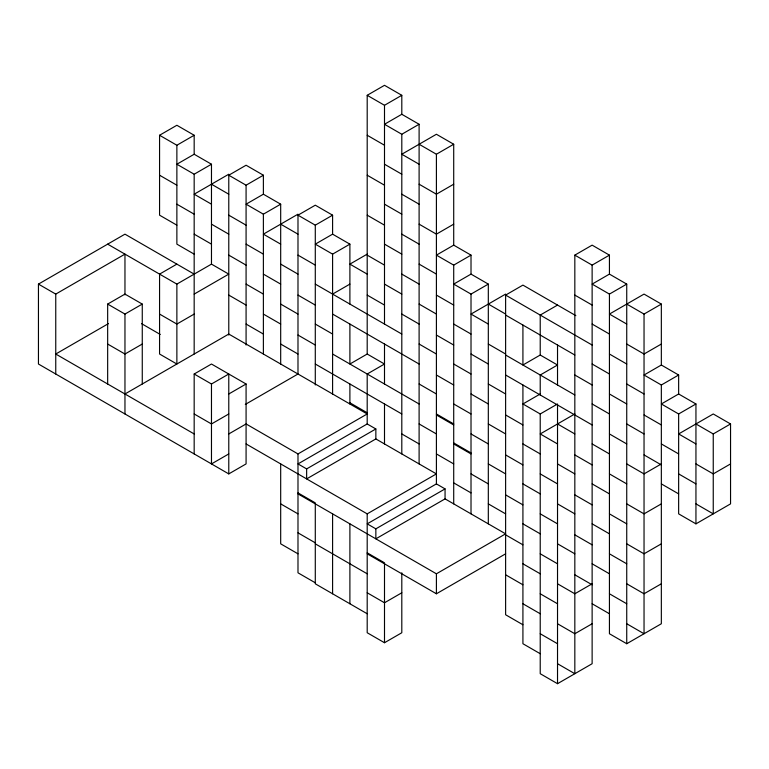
<?xml version="1.0" encoding="UTF-8"?>
<svg xmlns="http://www.w3.org/2000/svg" width="769" height="769" viewBox="0 0 769 769"><rect width="100%" height="100%" fill="white"/><g stroke="black" fill="none" stroke-linecap="round" stroke-linejoin="round"><path stroke-width="1.15" d="M176.87 225.163L159.567 215.176L159.567 135.257L176.87 125.27L194.173 135.257L194.173 154.242L176.87 164.23L194.173 174.217L211.475 164.23L211.475 264.123L228.778 274.12L194.173 294.094M159.567 135.257L176.87 145.254L194.173 135.257M194.173 453.931L194.173 374.013L211.475 364.025L246.08 384L246.08 463.918L228.778 473.906L38.45 364.025L38.45 284.107L124.963 234.161L194.173 274.12M228.778 174.217L194.173 194.201L211.475 204.189M228.778 335.053L228.778 175.217L246.08 165.229L263.382 175.217L263.382 194.201L246.08 204.189L263.382 214.176L280.685 204.189L280.685 364.025M349.895 324.066L349.895 364.025L367.197 354.028L367.197 95.298L384.5 85.311L401.803 95.298L401.803 114.283L384.5 124.27L401.803 134.258L419.105 124.27L419.105 463.918M38.45 284.107L55.753 294.094L124.963 254.135L124.963 294.892M228.778 175.217L246.08 185.204L263.382 175.217M367.197 95.298L384.5 105.286L401.803 95.298M107.66 384L107.66 304.082L124.963 294.094L142.265 304.082L142.265 384M176.87 264.123L159.567 274.12L159.567 354.028L176.87 364.025L176.87 284.107L107.66 244.148M108.439 323.614L55.753 354.028L194.173 433.947M107.66 304.082L124.963 314.069L142.265 304.082M176.87 284.107L211.475 264.123M297.988 214.176L263.382 234.161L280.685 244.148M245.301 404.427L297.988 374.013L297.988 215.176L315.29 205.188L332.593 215.176L332.593 234.161L315.29 244.148L332.593 254.135L349.895 244.148L349.895 304.082M419.105 144.245L436.408 154.242L453.71 144.245L453.71 245.148L436.408 255.135L453.71 265.122L471.013 255.135L471.013 274.11L453.71 284.107L471.013 294.094L488.315 284.107L488.315 523.852M297.988 215.176L315.29 225.163L332.593 215.176M142.265 344.041L124.963 354.028L107.66 344.041M194.173 314.079L176.87 324.066L159.567 314.079M453.71 184.204L436.408 194.201L419.105 184.204M124.963 393.988L228.778 334.054L367.197 413.972L297.988 453.931L246.08 423.959L228.778 433.947M367.197 254.135L349.895 264.123L367.197 274.12M332.593 294.094L349.895 284.107M453.71 224.163L436.408 234.161L419.105 224.163M194.173 374.013L211.475 384L228.778 374.013L228.778 473.906M228.778 393.988L246.08 384M228.778 413.972L211.475 423.959L194.173 413.972M228.778 453.931L211.475 463.918L211.475 384M505.618 294.094L471.013 314.069L488.315 324.066M522.92 624.755L505.618 614.758L505.618 295.094L522.92 285.107L575.846 315.655M557.525 663.714L574.827 673.702L574.827 255.135L592.13 245.148L609.433 255.135L609.433 274.11L592.13 284.107L609.433 294.094L626.735 284.107L626.735 643.73L609.433 633.743L609.433 294.094M574.827 255.135L592.13 265.122L609.433 255.135M557.525 305.082L540.223 315.069L540.223 355.028L522.92 365.015L522.92 325.056M375.849 428.958L367.197 423.959L297.988 463.918L306.639 468.917L375.849 428.958L375.849 438.945L306.639 478.904L306.639 468.917M626.735 304.082L644.038 314.069L661.34 304.082L661.34 365.015L644.038 375.012L661.34 385L678.643 375.012L678.643 393.988L661.34 403.975L678.643 413.972L695.945 403.975L695.945 523.852L678.643 513.865L678.643 413.972M540.223 393.988L522.92 403.975L540.223 413.972L557.525 403.975L557.525 683.689L540.223 673.702L540.223 413.972M246.08 443.944L367.197 513.865L436.408 473.906L375.849 438.945M661.34 344.041L644.038 354.028L626.735 344.041M445.059 488.892L436.408 483.893L367.197 523.852L375.849 528.851L445.059 488.892L445.059 498.879L375.849 538.838L375.849 528.851M574.827 413.972L540.223 433.947L557.525 443.934M401.803 592.784L384.5 602.771L367.197 592.784M297.988 493.89L436.408 573.799L505.618 533.849L445.059 498.879M367.197 553.824L436.408 593.783L505.618 553.824M661.34 463.918L644.038 473.906L626.735 463.918M695.945 423.959L713.248 433.947L730.55 423.959L730.55 503.878L695.945 523.852M367.197 513.865L367.197 632.743L384.5 642.73L401.803 632.743L401.803 572.809M661.34 503.878L644.038 513.865L626.735 503.878M730.55 463.918L713.248 473.906L695.945 463.918M592.13 583.796L574.827 593.783L557.525 583.796M661.34 543.837L644.038 553.824L626.735 543.837M592.13 623.755L574.827 633.743L557.525 623.755M661.34 583.796L644.038 593.783L626.735 583.796M557.525 683.689L592.13 663.714L592.13 265.122M626.735 643.73L661.34 623.755L661.34 385M401.803 114.283L419.105 124.27M453.71 144.245L436.408 134.258L401.803 154.242L419.105 164.23M609.433 274.11L626.735 284.107M661.34 304.082L644.038 294.094L609.433 314.069L626.735 324.057M367.197 135.257L384.5 145.245M384.5 164.23L401.803 174.217M401.803 194.201L419.105 204.189M367.197 175.217L384.5 185.204M574.827 295.094L592.13 305.082M384.5 204.189L401.803 214.176M592.13 324.066L609.433 334.054M453.71 245.148L471.013 255.135M661.34 365.015L678.643 375.012M401.803 234.161L419.105 244.148M471.013 274.11L488.315 284.107M609.433 354.028L626.735 364.016M678.643 393.988L695.945 403.975M730.55 423.959L713.248 413.972L678.643 433.947L695.945 443.934M367.197 215.176L384.5 225.163M505.618 295.094L592.13 345.041M384.5 244.148L401.803 254.135M419.105 264.123L436.408 274.11M488.315 304.082L505.618 314.069M592.13 364.016L609.433 374.013M626.735 384L644.038 393.988M505.618 315.069L574.827 355.028M194.173 154.242L211.475 164.23M263.382 194.201L280.685 204.189M332.593 234.161L349.895 244.148M401.803 274.11L419.105 284.107M609.433 393.988L626.735 403.975M367.197 255.135L384.5 265.122M436.408 295.094L453.71 305.082M540.223 355.028L557.525 365.015L540.223 375.012L540.223 394.987M574.827 375.012L592.13 385M644.038 414.972L661.34 424.959M211.475 184.214L228.778 194.201M280.685 224.163L297.988 234.161M384.5 284.107L401.803 294.094M419.105 304.082L436.408 314.069M453.71 324.066L471.013 334.054M488.315 344.041L505.618 354.028M592.13 403.975L609.433 413.972M626.735 423.959L644.038 433.947M661.34 443.934L678.643 453.921M505.618 355.028L574.827 394.987M401.803 314.069L419.105 324.066M471.013 354.028L488.315 364.025M609.433 433.947L626.735 443.934M678.643 473.906L695.945 483.893M159.567 175.217L176.87 185.204M228.778 215.176L246.08 225.163M297.988 255.135L315.29 265.122M367.197 295.094L384.5 305.082M436.408 335.053L453.71 345.041M505.618 375.012L592.13 424.959M644.038 454.921L661.34 464.918M176.87 204.189L194.173 214.176M211.475 224.163L228.778 234.161M246.08 244.148L263.382 254.135M280.685 264.123L297.988 274.12M315.29 284.107L401.803 334.054M419.105 344.041L436.408 354.028M453.71 364.025L471.013 374.013M488.315 384L505.618 393.988M557.525 423.959L574.827 433.947M592.13 443.934L609.433 453.931M661.34 483.893L678.643 493.881M695.945 503.878L713.248 513.865L713.248 433.947M194.173 234.161L211.475 244.148M263.382 274.12L280.685 284.107M332.593 314.069L419.105 364.025M471.013 393.988L488.315 403.975M609.433 473.906L626.735 483.893M228.778 255.135L246.08 265.122M297.988 295.094L315.29 305.082M436.408 375.012L453.71 385M505.618 414.972L522.92 424.959M574.827 454.931L592.13 464.918M194.173 254.135L176.87 244.148L176.87 145.254M246.08 284.107L263.382 294.094M280.685 304.082L297.988 314.079M315.29 324.066L332.593 334.054M367.197 354.028L384.5 364.025L367.197 374.013L367.197 423.959M419.105 384L436.408 393.988M453.71 403.985L471.013 413.972M488.315 423.959L505.618 433.947M522.92 443.934L540.223 453.931M557.525 463.918L574.827 473.906M592.13 483.893L609.433 493.881M263.382 314.079L280.685 324.066M332.593 354.028L419.105 403.985M436.408 413.972L453.71 423.959M471.013 433.947L488.315 443.934M540.223 473.906L557.525 483.893M609.433 513.865L626.735 523.852M228.778 295.094L246.08 305.082M297.988 335.053L315.29 345.041M436.408 414.972L453.71 424.959M505.618 454.931L522.92 464.918M574.827 494.88L592.13 504.877M453.71 442.944L471.013 452.931M246.08 324.066L263.382 334.054M280.685 344.041L297.988 354.028M315.29 364.025L401.803 413.972M419.105 423.959L436.408 433.947M453.71 443.934L471.013 453.931M488.315 463.918L505.618 473.906M522.92 483.893L540.223 493.89M557.525 503.878L574.827 513.865M592.13 523.852L609.433 533.84M349.895 402.783L367.197 412.77M401.803 433.947L419.105 443.934M436.408 453.931L453.71 463.918M471.013 473.906L488.315 483.893M540.223 513.865L557.525 523.852M609.433 553.824L626.735 563.812M505.618 494.89L522.92 504.877M574.827 534.84L592.13 544.837M453.71 482.894L471.013 492.891M488.315 503.878L505.618 513.865M522.92 523.852L540.223 533.84M557.525 543.837L574.827 553.824M592.13 563.812L609.433 573.799M141.573 323.662L160.26 334.457M540.223 553.824L557.525 563.812M609.433 593.783L626.735 603.771M505.618 534.84L522.92 544.837M574.827 574.799L592.13 584.796M522.92 563.812L540.223 573.799M592.13 603.771L609.433 613.758M626.735 623.755L644.038 633.743L644.038 314.069M540.223 593.783L557.525 603.771M505.618 574.799L522.92 584.796M522.92 603.771L540.223 613.758M297.988 492.891L315.29 502.878L315.29 583.796L367.197 613.758M540.223 633.743L557.525 643.73M367.197 552.824L384.5 562.812L384.5 642.73M280.685 503.878L297.988 513.865M540.223 653.717L522.92 643.73L522.92 385M297.988 532.85L315.29 542.837M315.29 543.837L367.197 573.799M297.988 553.824L280.685 543.837L280.685 463.918M315.29 582.796L297.988 572.809L297.988 453.931M557.525 345.041L557.525 385M471.013 294.094L471.013 513.865M453.71 265.122L453.71 503.878M436.408 154.242L436.408 483.893M436.408 573.799L436.408 593.783M401.803 134.258L401.803 453.931M384.5 105.286L384.5 324.066M384.5 344.041L384.5 384M384.5 403.985L384.5 443.944M349.895 384L349.895 403.985M349.895 523.852L349.895 603.771M332.593 254.135L332.593 393.988M332.593 513.865L332.593 593.783M315.29 225.163L315.29 385M263.382 214.176L263.382 354.028M246.08 185.204L246.08 345.041M194.173 174.217L194.173 354.028M124.963 314.069L124.963 413.972M55.753 294.094L55.753 374.013"/></g></svg>
